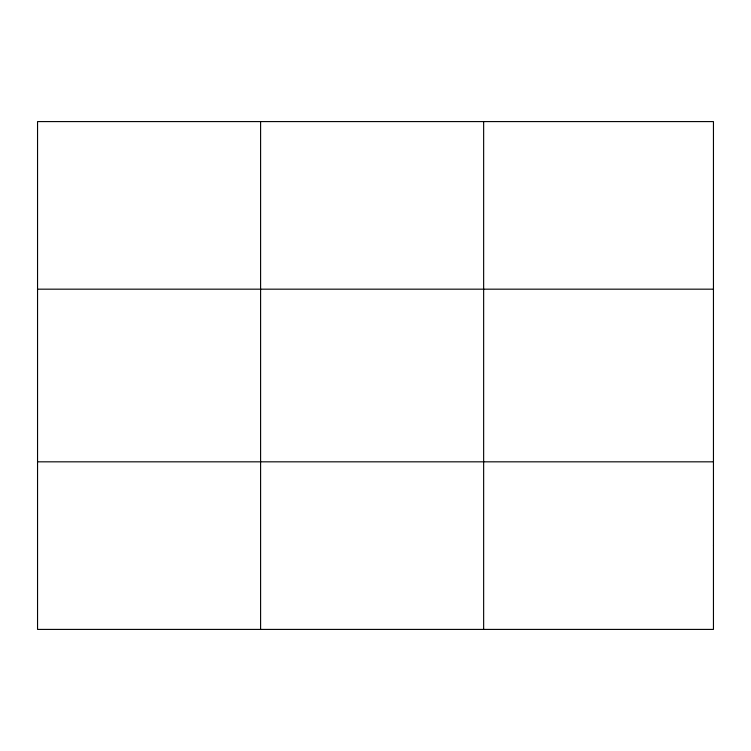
<?xml version="1.0" encoding="UTF-8"?>
<svg xmlns="http://www.w3.org/2000/svg" width="751" height="751" viewBox="0 0 751 751"><rect width="100%" height="100%" fill="white"/><g stroke="black" fill="none" stroke-linecap="round" stroke-linejoin="round"><path stroke-width="1.13" d="M260.597 629.413L260.597 121.587M483.644 629.413L483.644 121.587M37.55 289.173L713.45 289.173M37.55 461.827L713.45 461.827M713.45 545.62L713.45 629.413L37.55 629.413L37.55 121.587L713.45 121.587L713.45 545.62"/></g></svg>
